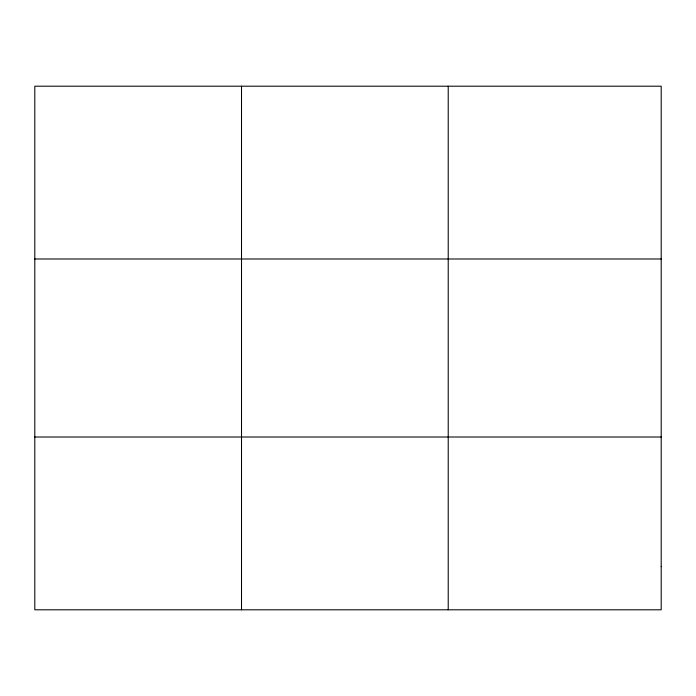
<?xml version="1.0" encoding="UTF-8"?>
<svg xmlns="http://www.w3.org/2000/svg" width="696" height="696" viewBox="0 0 696 696"><rect width="100%" height="100%" fill="white"/><g stroke="black" fill="none" stroke-linecap="round" stroke-linejoin="round"><path stroke-width="1.04" d="M241.512 609.8L241.512 86.2M448.224 609.8L448.224 86.2M34.8 258.99L661.2 258.99M34.8 437.01L661.2 437.01M661.2 566.605L661.2 609.8L34.8 609.8L34.8 86.2L661.2 86.2L661.2 566.605"/></g></svg>
